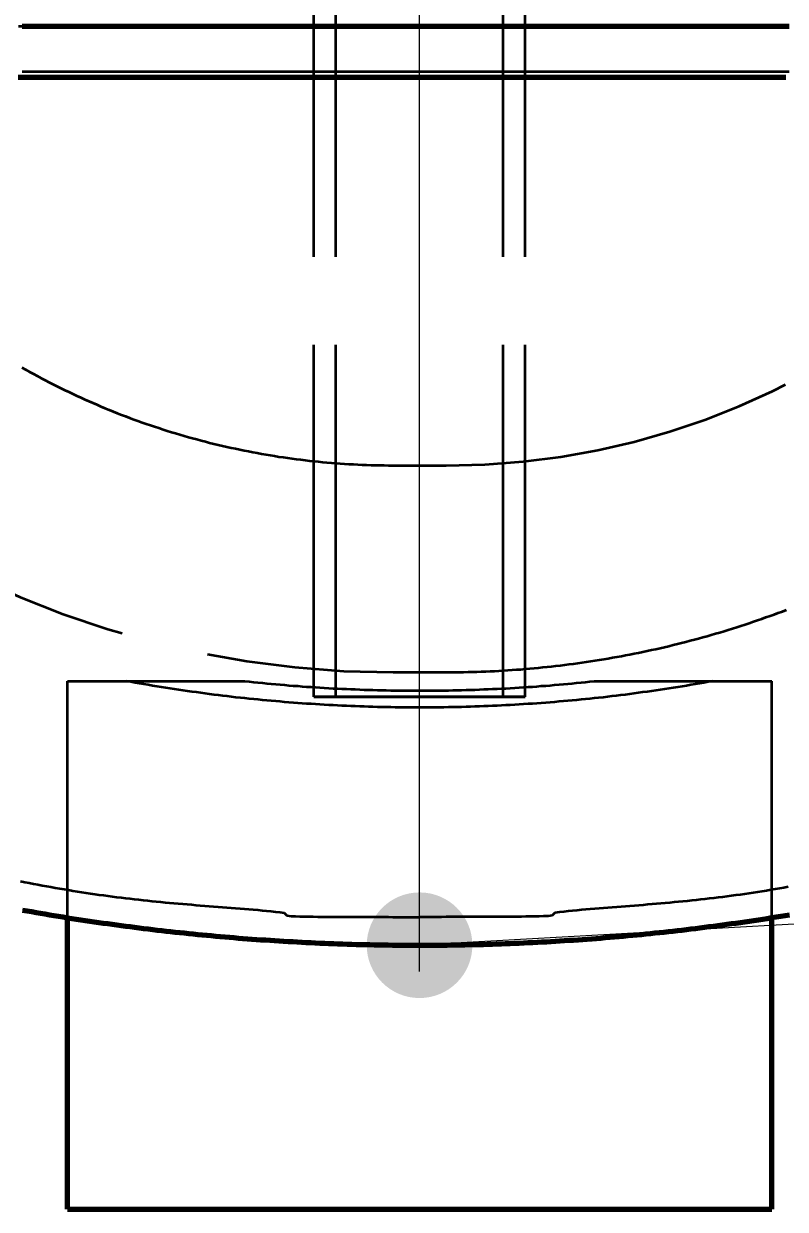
# Model space of a CAD drawing. Header units: millimetres. Extents: x 0 to 2382, y 0 to 420.
# Drawn here: x 157.29 to 165.95, y 212.21 to 225.68 of the extents above; entities that cross this region are included whole.
import ezdxf

# ---------------------------------------------------------------- set-up
doc = ezdxf.new("R2010")
doc.units = ezdxf.units.MM
doc.linetypes.add('IRAM-E-TRAZOS', pattern=[5, 4, -1])
doc.linetypes.add('IRAM-F-TRAZO-PUNTO', pattern=[20, 15, -2, 1, -2])
for name, color, linetype, lineweight in [('01-VISIBLE', 7, 'CONTINUOUS', 70), ('02-OCULTA', 4, 'IRAM-E-TRAZOS', 35), ('03-EJE', 1, 'IRAM-F-TRAZO-PUNTO', 18), ('04-COTA', 3, 'CONTINUOUS', 18), ('08-FINA', 5, 'CONTINUOUS', 18)]:
    doc.layers.add(name, color=color, linetype=linetype, lineweight=lineweight)
doc.styles.add('ISO3098', font='isocpeur.ttf')
doc.dimstyles.new('FLAMA-IRAM', dxfattribs={"dimtxt": 3.5, "dimasz": 3.5, "dimexe": 2, "dimexo": 1.5, "dimgap": 1, "dimtad": 1, "dimdec": 1, "dimtxsty": 'ISO3098', "dimblk": 'IRAM_FLECHA', "dimblk1": 'IRAM_FLECHA', "dimblk2": 'IRAM_FLECHA', "dimcen": 2.5, "dimclrd": 256, "dimclre": 256, "dimclrt": 256, "dimazin": 3, "dimtfac": 1, "dimtmove": 0, "dimatfit": 3, "dimlwd": 18, "dimlwe": 18})

# ---------------------------------------------------------------- blocks, each defined once
blk = doc.blocks.new('IRAM_FLECHA')
blk.add_solid([(0, 0), (-1, 0.125), (-1, -0.125)])

msp = doc.modelspace()

# ---------------------------------------------------------------- hatches: boundary and pattern name
at = {"layer": '08-FINA'}
h = msp.add_hatch(color=7, dxfattribs=at)
h.dxf.hatch_style = 1
edge = h.paths.add_edge_path()
edge.add_arc((161.791, 215.209), 0.6, 0, 360)

# ---------------------------------------------------------------- linework, layer by layer
at = {"layer": '01-VISIBLE'}
for p, q in [((157.791, 212.209), (157.791, 215.522)), ((165.791, 212.209), (165.791, 215.522)), ((157.791, 212.209), (165.791, 212.209))]:
    msp.add_line(p, q, dxfattribs=at)
for points in [[(165.988, 225.645), (165.909, 225.645), (165.83, 225.645), (165.751, 225.645), (165.672, 225.645), (165.592, 225.645), (165.513, 225.645), (165.434, 225.645), (165.355, 225.645), (165.276, 225.645), (165.196, 225.645), (165.117, 225.645), (165.038, 225.645), (164.959, 225.645), (164.88, 225.645), (164.8, 225.645), (164.721, 225.645), (164.642, 225.645), (164.563, 225.645), (164.484, 225.645), (164.404, 225.645), (164.325, 225.645), (164.246, 225.645), (164.167, 225.645), (164.088, 225.645), (164.008, 225.645), (163.929, 225.645), (163.85, 225.645), (163.771, 225.645), (163.692, 225.645), (163.612, 225.645), (163.533, 225.645), (163.454, 225.645), (163.375, 225.645), (163.296, 225.645), (163.216, 225.645), (163.137, 225.645), (163.058, 225.645), (162.979, 225.645), (162.9, 225.645), (162.82, 225.645), (162.741, 225.645), (162.662, 225.645), (162.583, 225.645), (162.504, 225.645), (162.424, 225.645), (162.345, 225.645), (162.266, 225.645), (162.187, 225.645), (162.108, 225.645), (162.028, 225.645), (161.949, 225.645), (161.87, 225.645), (161.791, 225.645), (161.712, 225.645), (161.632, 225.645), (161.553, 225.645), (161.474, 225.645), (161.395, 225.645), (161.316, 225.645), (161.236, 225.645), (161.157, 225.645), (161.078, 225.645), (160.999, 225.645), (160.92, 225.645), (160.84, 225.645), (160.761, 225.645), (160.682, 225.645), (160.603, 225.645), (160.524, 225.645), (160.444, 225.645), (160.365, 225.645), (160.286, 225.645), (160.207, 225.645), (160.128, 225.645), (160.048, 225.645), (159.969, 225.645), (159.89, 225.645), (159.811, 225.645), (159.732, 225.645), (159.652, 225.645), (159.573, 225.645), (159.494, 225.645), (159.415, 225.645), (159.336, 225.645), (159.256, 225.645), (159.177, 225.645), (159.098, 225.645), (159.019, 225.645), (158.94, 225.645), (158.86, 225.645), (158.781, 225.645), (158.702, 225.645), (158.623, 225.645), (158.544, 225.645), (158.464, 225.645), (158.385, 225.645), (158.306, 225.645), (158.227, 225.645), (158.148, 225.645), (158.068, 225.645), (157.989, 225.645), (157.91, 225.645), (157.831, 225.645), (157.752, 225.645), (157.672, 225.645), (157.593, 225.645), (157.514, 225.645), (157.435, 225.645), (157.356, 225.645), (157.276, 225.645)], [(157.231, 225.069), (157.311, 225.069), (157.391, 225.069), (157.471, 225.069), (157.551, 225.069), (157.631, 225.069), (157.711, 225.069), (157.791, 225.069), (157.871, 225.069), (157.951, 225.069), (158.031, 225.069), (158.111, 225.069), (158.191, 225.069), (158.271, 225.069), (158.351, 225.069), (158.431, 225.069), (158.511, 225.069), (158.591, 225.069), (158.671, 225.069), (158.751, 225.069), (158.831, 225.069), (158.911, 225.069), (158.991, 225.069), (159.071, 225.069), (159.151, 225.069), (159.231, 225.069), (159.311, 225.069), (159.391, 225.069), (159.471, 225.069), (159.551, 225.069), (159.631, 225.069), (159.711, 225.069), (159.791, 225.069), (159.871, 225.069), (159.951, 225.069), (160.031, 225.069), (160.111, 225.069), (160.191, 225.069), (160.271, 225.069), (160.351, 225.069), (160.431, 225.069), (160.511, 225.069), (160.591, 225.069), (160.671, 225.069), (160.751, 225.069), (160.831, 225.069), (160.911, 225.069), (160.991, 225.069), (161.071, 225.069), (161.151, 225.069), (161.231, 225.069), (161.311, 225.069), (161.391, 225.069), (161.471, 225.069), (161.551, 225.069), (161.631, 225.069), (161.711, 225.069), (161.791, 225.069), (161.871, 225.069), (161.951, 225.069), (162.031, 225.069), (162.111, 225.069), (162.191, 225.069), (162.271, 225.069), (162.351, 225.069), (162.431, 225.069), (162.511, 225.069), (162.591, 225.069), (162.671, 225.069), (162.751, 225.069), (162.831, 225.069), (162.911, 225.069), (162.991, 225.069), (163.071, 225.069), (163.151, 225.069), (163.231, 225.069), (163.311, 225.069), (163.391, 225.069), (163.471, 225.069), (163.551, 225.069), (163.631, 225.069), (163.711, 225.069), (163.791, 225.069), (163.871, 225.069), (163.951, 225.069), (164.031, 225.069), (164.111, 225.069), (164.191, 225.069), (164.271, 225.069), (164.351, 225.069), (164.431, 225.069), (164.511, 225.069), (164.591, 225.069), (164.671, 225.069), (164.751, 225.069), (164.831, 225.069), (164.911, 225.069), (164.991, 225.069), (165.071, 225.069), (165.151, 225.069), (165.231, 225.069), (165.311, 225.069), (165.391, 225.069), (165.471, 225.069), (165.551, 225.069), (165.631, 225.069), (165.711, 225.069), (165.791, 225.069), (165.871, 225.069), (165.951, 225.069)], [(157.283, 215.609), (157.334, 215.6), (157.384, 215.591), (157.435, 215.582), (157.486, 215.573), (157.536, 215.564), (157.587, 215.556), (157.638, 215.547), (157.689, 215.539), (157.74, 215.531), (157.791, 215.522), (157.841, 215.514), (157.892, 215.506), (157.943, 215.499), (157.994, 215.491), (158.045, 215.483), (158.096, 215.476), (158.147, 215.468), (158.198, 215.461), (158.249, 215.454), (158.3, 215.447), (158.351, 215.44), (158.402, 215.433), (158.453, 215.426), (158.504, 215.42), (158.555, 215.413), (158.606, 215.407), (158.657, 215.4), (158.708, 215.394), (158.76, 215.388), (158.811, 215.382), (158.862, 215.376), (158.913, 215.37), (158.964, 215.364), (159.015, 215.359), (159.067, 215.353), (159.118, 215.348), (159.169, 215.343), (159.22, 215.337), (159.272, 215.332), (159.323, 215.327), (159.374, 215.322), (159.425, 215.318), (159.477, 215.313), (159.528, 215.308), (159.579, 215.304), (159.631, 215.3), (159.682, 215.295), (159.733, 215.291), (159.785, 215.287), (159.836, 215.283), (159.887, 215.279), (159.939, 215.276), (159.99, 215.272), (160.041, 215.269), (160.093, 215.265), (160.144, 215.262), (160.195, 215.259), (160.247, 215.255), (160.298, 215.252), (160.35, 215.25), (160.401, 215.247), (160.453, 215.244), (160.504, 215.241), (160.555, 215.239), (160.607, 215.236), (160.658, 215.234), (160.71, 215.232), (160.761, 215.23), (160.813, 215.228), (160.864, 215.226), (160.916, 215.224), (160.967, 215.223), (161.019, 215.221), (161.07, 215.219), (161.121, 215.218), (161.173, 215.217), (161.224, 215.216), (161.276, 215.215), (161.327, 215.214), (161.379, 215.213), (161.43, 215.212), (161.482, 215.211), (161.533, 215.211), (161.585, 215.21), (161.636, 215.21), (161.688, 215.21), (161.739, 215.209), (161.791, 215.209)], [(161.791, 215.209), (161.842, 215.209), (161.894, 215.21), (161.945, 215.21), (161.997, 215.21), (162.048, 215.211), (162.1, 215.211), (162.151, 215.212), (162.203, 215.213), (162.254, 215.213), (162.306, 215.214), (162.357, 215.216), (162.409, 215.217), (162.46, 215.218), (162.512, 215.219), (162.563, 215.221), (162.615, 215.222), (162.666, 215.224), (162.718, 215.226), (162.769, 215.228), (162.821, 215.23), (162.872, 215.232), (162.923, 215.234), (162.975, 215.236), (163.026, 215.239), (163.078, 215.241), (163.129, 215.244), (163.181, 215.247), (163.232, 215.249), (163.283, 215.252), (163.335, 215.255), (163.386, 215.259), (163.438, 215.262), (163.489, 215.265), (163.54, 215.268), (163.592, 215.272), (163.643, 215.276), (163.694, 215.279), (163.746, 215.283), (163.797, 215.287), (163.849, 215.291), (163.9, 215.295), (163.951, 215.3), (164.002, 215.304), (164.054, 215.308), (164.105, 215.313), (164.156, 215.318), (164.208, 215.323), (164.259, 215.327), (164.31, 215.332), (164.361, 215.337), (164.413, 215.343), (164.464, 215.348), (164.515, 215.353), (164.566, 215.359), (164.617, 215.364), (164.669, 215.37), (164.72, 215.376), (164.771, 215.382), (164.822, 215.388), (164.873, 215.394), (164.924, 215.4), (164.975, 215.407), (165.027, 215.413), (165.078, 215.42), (165.129, 215.426), (165.18, 215.433), (165.231, 215.44), (165.282, 215.447), (165.333, 215.454), (165.384, 215.461), (165.435, 215.468), (165.486, 215.476), (165.537, 215.483), (165.588, 215.491), (165.639, 215.499), (165.689, 215.507), (165.74, 215.514), (165.791, 215.523), (165.842, 215.531), (165.893, 215.539), (165.944, 215.547), (165.994, 215.556)]]:
    msp.add_lwpolyline(points, dxfattribs=at)
at = {"layer": '02-OCULTA'}
for p, q in [((160.591, 218.029), (160.591, 301.976)), ((160.841, 218.029), (160.841, 301.976)), ((162.741, 218.029), (162.741, 301.976)), ((162.991, 218.029), (162.991, 301.976)), ((161.49, 220.66), (162.092, 220.66)), ((161.49, 220.66), (162.092, 220.66)), ((161.49, 220.66), (162.092, 220.66)), ((157.791, 215.522), (157.791, 218.209)), ((157.791, 212.209), (157.791, 218.209)), ((157.791, 218.209), (159.806, 218.209)), ((157.791, 218.209), (158.462, 218.209)), ((161.49, 218.31), (162.092, 218.31)), ((161.49, 218.31), (162.092, 218.31)), ((161.49, 218.31), (162.092, 218.31)), ((163.776, 218.209), (165.791, 218.209)), ((165.12, 218.209), (165.791, 218.209)), ((165.791, 215.522), (165.791, 218.209)), ((165.791, 212.209), (165.791, 218.209)), ((157.791, 212.209), (165.791, 212.209))]:
    msp.add_line(p, q, dxfattribs=at)
for points in [[(165.955, 225.645), (165.876, 225.645), (165.797, 225.645), (165.719, 225.645), (165.64, 225.645), (165.562, 225.645), (165.483, 225.645), (165.405, 225.645), (165.326, 225.645), (165.247, 225.645), (165.169, 225.645), (165.09, 225.645), (165.012, 225.645), (164.933, 225.645), (164.855, 225.645), (164.776, 225.645), (164.698, 225.645), (164.619, 225.645), (164.54, 225.645), (164.462, 225.645), (164.383, 225.645), (164.305, 225.645), (164.226, 225.645), (164.148, 225.645), (164.069, 225.645), (163.991, 225.645), (163.912, 225.645), (163.833, 225.645), (163.755, 225.645), (163.676, 225.645), (163.598, 225.645), (163.519, 225.645), (163.441, 225.645), (163.362, 225.645), (163.283, 225.645), (163.205, 225.645), (163.126, 225.645), (163.048, 225.645), (162.969, 225.645), (162.891, 225.645), (162.812, 225.645), (162.734, 225.645), (162.655, 225.645), (162.576, 225.645), (162.498, 225.645), (162.419, 225.645), (162.341, 225.645), (162.262, 225.645), (162.184, 225.645), (162.105, 225.645), (162.027, 225.645), (161.948, 225.645), (161.869, 225.645), (161.791, 225.645), (161.712, 225.645), (161.634, 225.645), (161.555, 225.645), (161.477, 225.645), (161.398, 225.645), (161.319, 225.645), (161.241, 225.645), (161.162, 225.645), (161.084, 225.645), (161.005, 225.645), (160.927, 225.645), (160.848, 225.645), (160.77, 225.645), (160.691, 225.645), (160.612, 225.645), (160.534, 225.645), (160.455, 225.645), (160.377, 225.645), (160.298, 225.645), (160.22, 225.645), (160.141, 225.645), (160.063, 225.645), (159.984, 225.645), (159.905, 225.645), (159.827, 225.645), (159.748, 225.645), (159.67, 225.645), (159.591, 225.645), (159.513, 225.645), (159.434, 225.645), (159.355, 225.645), (159.277, 225.645), (159.198, 225.645), (159.12, 225.645), (159.041, 225.645), (158.963, 225.645), (158.884, 225.645), (158.806, 225.645), (158.727, 225.645), (158.648, 225.645), (158.57, 225.645), (158.491, 225.645), (158.413, 225.645), (158.334, 225.645), (158.256, 225.645), (158.177, 225.645), (158.099, 225.645), (158.02, 225.645), (157.941, 225.645), (157.863, 225.645), (157.784, 225.645), (157.706, 225.645), (157.627, 225.645), (157.549, 225.645), (157.47, 225.645), (157.391, 225.645), (157.313, 225.645), (157.234, 225.645)], [(165.951, 225.069), (165.871, 225.069), (165.791, 225.069), (165.711, 225.069), (165.631, 225.069), (165.551, 225.069), (165.471, 225.069), (165.391, 225.069), (165.311, 225.069), (165.231, 225.069), (165.151, 225.069), (165.071, 225.069), (164.991, 225.069), (164.911, 225.069), (164.831, 225.069), (164.751, 225.069), (164.671, 225.069), (164.591, 225.069), (164.511, 225.069), (164.431, 225.069), (164.351, 225.069), (164.271, 225.069), (164.191, 225.069), (164.111, 225.069), (164.031, 225.069), (163.951, 225.069), (163.871, 225.069), (163.791, 225.069), (163.711, 225.069), (163.631, 225.069), (163.551, 225.069), (163.471, 225.069), (163.391, 225.069), (163.311, 225.069), (163.231, 225.069), (163.151, 225.069), (163.071, 225.069), (162.991, 225.069), (162.911, 225.069), (162.831, 225.069), (162.751, 225.069), (162.671, 225.069), (162.591, 225.069), (162.511, 225.069), (162.431, 225.069), (162.351, 225.069), (162.271, 225.069), (162.191, 225.069), (162.111, 225.069), (162.031, 225.069), (161.951, 225.069), (161.871, 225.069), (161.791, 225.069), (161.711, 225.069), (161.631, 225.069), (161.551, 225.069), (161.471, 225.069), (161.391, 225.069), (161.311, 225.069), (161.231, 225.069), (161.151, 225.069), (161.071, 225.069), (160.991, 225.069), (160.911, 225.069), (160.831, 225.069), (160.751, 225.069), (160.671, 225.069), (160.591, 225.069), (160.511, 225.069), (160.431, 225.069), (160.351, 225.069), (160.271, 225.069), (160.191, 225.069), (160.111, 225.069), (160.031, 225.069), (159.951, 225.069), (159.871, 225.069), (159.791, 225.069), (159.711, 225.069), (159.631, 225.069), (159.551, 225.069), (159.471, 225.069), (159.391, 225.069), (159.311, 225.069), (159.231, 225.069), (159.151, 225.069), (159.071, 225.069), (158.991, 225.069), (158.911, 225.069), (158.831, 225.069), (158.751, 225.069), (158.671, 225.069), (158.591, 225.069), (158.511, 225.069), (158.431, 225.069), (158.351, 225.069), (158.271, 225.069), (158.191, 225.069), (158.111, 225.069), (158.031, 225.069), (157.951, 225.069), (157.871, 225.069), (157.791, 225.069), (157.711, 225.069), (157.631, 225.069), (157.551, 225.069), (157.471, 225.069), (157.391, 225.069), (157.311, 225.069), (157.231, 225.069)], [(165.946, 225.069), (165.868, 225.069), (165.789, 225.069), (165.711, 225.069), (165.632, 225.069), (165.554, 225.069), (165.476, 225.069), (165.397, 225.069), (165.319, 225.069), (165.24, 225.069), (165.162, 225.069), (165.084, 225.069), (165.005, 225.069), (164.927, 225.069), (164.848, 225.069), (164.77, 225.069), (164.692, 225.069), (164.613, 225.069), (164.535, 225.069), (164.456, 225.069), (164.378, 225.069), (164.3, 225.069), (164.221, 225.069), (164.143, 225.069), (164.064, 225.069), (163.986, 225.069), (163.908, 225.069), (163.829, 225.069), (163.751, 225.069), (163.672, 225.069), (163.594, 225.069), (163.516, 225.069), (163.437, 225.069), (163.359, 225.069), (163.28, 225.069), (163.202, 225.069), (163.124, 225.069), (163.045, 225.069), (162.967, 225.069), (162.888, 225.069), (162.81, 225.069), (162.732, 225.069), (162.653, 225.069), (162.575, 225.069), (162.496, 225.069), (162.418, 225.069), (162.34, 225.069), (162.261, 225.069), (162.183, 225.069), (162.104, 225.069), (162.026, 225.069), (161.948, 225.069), (161.869, 225.069), (161.791, 225.069), (161.712, 225.069), (161.634, 225.069), (161.556, 225.069), (161.477, 225.069), (161.399, 225.069), (161.32, 225.069), (161.242, 225.069), (161.164, 225.069), (161.085, 225.069), (161.007, 225.069), (160.928, 225.069), (160.85, 225.069), (160.772, 225.069), (160.693, 225.069), (160.615, 225.069), (160.536, 225.069), (160.458, 225.069), (160.38, 225.069), (160.301, 225.069), (160.223, 225.069), (160.144, 225.069), (160.066, 225.069), (159.988, 225.069), (159.909, 225.069), (159.831, 225.069), (159.752, 225.069), (159.674, 225.069), (159.596, 225.069), (159.517, 225.069), (159.439, 225.069), (159.36, 225.069), (159.282, 225.069), (159.204, 225.069), (159.125, 225.069), (159.047, 225.069), (158.968, 225.069), (158.89, 225.069), (158.812, 225.069), (158.733, 225.069), (158.655, 225.069), (158.576, 225.069), (158.498, 225.069), (158.42, 225.069), (158.341, 225.069), (158.263, 225.069), (158.184, 225.069), (158.106, 225.069), (158.028, 225.069), (157.949, 225.069), (157.871, 225.069), (157.792, 225.069), (157.714, 225.069), (157.636, 225.069), (157.557, 225.069), (157.479, 225.069), (157.4, 225.069), (157.322, 225.069), (157.244, 225.069)], [(157.244, 225.069), (157.322, 225.069), (157.4, 225.069), (157.479, 225.069), (157.557, 225.069), (157.636, 225.069), (157.714, 225.069), (157.792, 225.069), (157.871, 225.069), (157.949, 225.069), (158.028, 225.069), (158.106, 225.069), (158.184, 225.069), (158.263, 225.069), (158.341, 225.069), (158.42, 225.069), (158.498, 225.069), (158.576, 225.069), (158.655, 225.069), (158.733, 225.069), (158.812, 225.069), (158.89, 225.069), (158.968, 225.069), (159.047, 225.069), (159.125, 225.069), (159.204, 225.069), (159.282, 225.069), (159.36, 225.069), (159.439, 225.069), (159.517, 225.069), (159.596, 225.069), (159.674, 225.069), (159.752, 225.069), (159.831, 225.069), (159.909, 225.069), (159.988, 225.069), (160.066, 225.069), (160.144, 225.069), (160.223, 225.069), (160.301, 225.069), (160.38, 225.069), (160.458, 225.069), (160.536, 225.069), (160.615, 225.069), (160.693, 225.069), (160.772, 225.069), (160.85, 225.069), (160.928, 225.069), (161.007, 225.069), (161.085, 225.069), (161.164, 225.069), (161.242, 225.069), (161.32, 225.069), (161.399, 225.069), (161.477, 225.069), (161.556, 225.069), (161.634, 225.069), (161.712, 225.069), (161.791, 225.069), (161.869, 225.069), (161.948, 225.069), (162.026, 225.069), (162.104, 225.069), (162.183, 225.069), (162.261, 225.069), (162.34, 225.069), (162.418, 225.069), (162.496, 225.069), (162.575, 225.069), (162.653, 225.069), (162.732, 225.069), (162.81, 225.069), (162.888, 225.069), (162.967, 225.069), (163.045, 225.069), (163.124, 225.069), (163.202, 225.069), (163.28, 225.069), (163.359, 225.069), (163.437, 225.069), (163.516, 225.069), (163.594, 225.069), (163.672, 225.069), (163.751, 225.069), (163.829, 225.069), (163.908, 225.069), (163.986, 225.069), (164.064, 225.069), (164.143, 225.069), (164.221, 225.069), (164.3, 225.069), (164.378, 225.069), (164.456, 225.069), (164.535, 225.069), (164.613, 225.069), (164.692, 225.069), (164.77, 225.069), (164.848, 225.069), (164.927, 225.069), (165.005, 225.069), (165.084, 225.069), (165.162, 225.069), (165.24, 225.069), (165.319, 225.069), (165.397, 225.069), (165.476, 225.069), (165.554, 225.069), (165.632, 225.069), (165.711, 225.069), (165.789, 225.069), (165.868, 225.069), (165.946, 225.069)], [(157.276, 225.133), (157.356, 225.133), (157.435, 225.133), (157.514, 225.133), (157.593, 225.133), (157.672, 225.133), (157.752, 225.133), (157.831, 225.133), (157.91, 225.133), (157.989, 225.133), (158.068, 225.133), (158.148, 225.133), (158.227, 225.133), (158.306, 225.133), (158.385, 225.133), (158.464, 225.133), (158.544, 225.133), (158.623, 225.133), (158.702, 225.133), (158.781, 225.133), (158.86, 225.133), (158.94, 225.133), (159.019, 225.133), (159.098, 225.133), (159.177, 225.133), (159.256, 225.133), (159.336, 225.133), (159.415, 225.133), (159.494, 225.133), (159.573, 225.133), (159.652, 225.133), (159.732, 225.133), (159.811, 225.133), (159.89, 225.133), (159.969, 225.133), (160.048, 225.133), (160.128, 225.133), (160.207, 225.133), (160.286, 225.133), (160.365, 225.133), (160.444, 225.133), (160.524, 225.133), (160.603, 225.133), (160.682, 225.133), (160.761, 225.133), (160.84, 225.133), (160.92, 225.133), (160.999, 225.133), (161.078, 225.133), (161.157, 225.133), (161.236, 225.133), (161.316, 225.133), (161.395, 225.133), (161.474, 225.133), (161.553, 225.133), (161.632, 225.133), (161.712, 225.133), (161.791, 225.133), (161.87, 225.133), (161.949, 225.133), (162.028, 225.133), (162.108, 225.133), (162.187, 225.133), (162.266, 225.133), (162.345, 225.133), (162.424, 225.133), (162.504, 225.133), (162.583, 225.133), (162.662, 225.133), (162.741, 225.133), (162.82, 225.133), (162.9, 225.133), (162.979, 225.133), (163.058, 225.133), (163.137, 225.133), (163.216, 225.133), (163.296, 225.133), (163.375, 225.133), (163.454, 225.133), (163.533, 225.133), (163.612, 225.133), (163.692, 225.133), (163.771, 225.133), (163.85, 225.133), (163.929, 225.133), (164.008, 225.133), (164.088, 225.133), (164.167, 225.133), (164.246, 225.133), (164.325, 225.133), (164.404, 225.133), (164.484, 225.133), (164.563, 225.133), (164.642, 225.133), (164.721, 225.133), (164.8, 225.133), (164.88, 225.133), (164.959, 225.133), (165.038, 225.133), (165.117, 225.133), (165.196, 225.133), (165.276, 225.133), (165.355, 225.133), (165.434, 225.133), (165.513, 225.133), (165.592, 225.133), (165.672, 225.133), (165.751, 225.133), (165.83, 225.133), (165.909, 225.133), (165.988, 225.133)], [(157.276, 225.133), (157.356, 225.133), (157.435, 225.133), (157.514, 225.133), (157.593, 225.133), (157.672, 225.133), (157.752, 225.133), (157.831, 225.133), (157.91, 225.133), (157.989, 225.133), (158.068, 225.133), (158.148, 225.133), (158.227, 225.133), (158.306, 225.133), (158.385, 225.133), (158.464, 225.133), (158.544, 225.133), (158.623, 225.133), (158.702, 225.133), (158.781, 225.133), (158.86, 225.133), (158.94, 225.133), (159.019, 225.133), (159.098, 225.133), (159.177, 225.133), (159.256, 225.133), (159.336, 225.133), (159.415, 225.133), (159.494, 225.133), (159.573, 225.133), (159.652, 225.133), (159.732, 225.133), (159.811, 225.133), (159.89, 225.133), (159.969, 225.133), (160.048, 225.133), (160.128, 225.133), (160.207, 225.133), (160.286, 225.133), (160.365, 225.133), (160.444, 225.133), (160.524, 225.133), (160.603, 225.133), (160.682, 225.133), (160.761, 225.133), (160.84, 225.133), (160.92, 225.133), (160.999, 225.133), (161.078, 225.133), (161.157, 225.133), (161.236, 225.133), (161.316, 225.133), (161.395, 225.133), (161.474, 225.133), (161.553, 225.133), (161.632, 225.133), (161.712, 225.133), (161.791, 225.133), (161.87, 225.133), (161.949, 225.133), (162.028, 225.133), (162.108, 225.133), (162.187, 225.133), (162.266, 225.133), (162.345, 225.133), (162.424, 225.133), (162.504, 225.133), (162.583, 225.133), (162.662, 225.133), (162.741, 225.133), (162.82, 225.133), (162.9, 225.133), (162.979, 225.133), (163.058, 225.133), (163.137, 225.133), (163.216, 225.133), (163.296, 225.133), (163.375, 225.133), (163.454, 225.133), (163.533, 225.133), (163.612, 225.133), (163.692, 225.133), (163.771, 225.133), (163.85, 225.133), (163.929, 225.133), (164.008, 225.133), (164.088, 225.133), (164.167, 225.133), (164.246, 225.133), (164.325, 225.133), (164.404, 225.133), (164.484, 225.133), (164.563, 225.133), (164.642, 225.133), (164.721, 225.133), (164.8, 225.133), (164.88, 225.133), (164.959, 225.133), (165.038, 225.133), (165.117, 225.133), (165.196, 225.133), (165.276, 225.133), (165.355, 225.133), (165.434, 225.133), (165.513, 225.133), (165.592, 225.133), (165.672, 225.133), (165.751, 225.133), (165.83, 225.133), (165.909, 225.133), (165.988, 225.133)], [(157.273, 221.772), (157.317, 221.748), (157.361, 221.723), (157.405, 221.699), (157.449, 221.676), (157.493, 221.652), (157.538, 221.629), (157.582, 221.606), (157.627, 221.583), (157.671, 221.56), (157.716, 221.538), (157.761, 221.516), (157.807, 221.494), (157.852, 221.473), (157.897, 221.452), (157.943, 221.431), (157.988, 221.41), (158.034, 221.39), (158.08, 221.37), (158.126, 221.35), (158.172, 221.33), (158.218, 221.311), (158.265, 221.292), (158.311, 221.273), (158.358, 221.255), (158.405, 221.236), (158.451, 221.218), (158.498, 221.201), (158.545, 221.183), (158.592, 221.166), (158.639, 221.149), (158.687, 221.133), (158.734, 221.117), (158.782, 221.1), (158.829, 221.085), (158.877, 221.069), (158.925, 221.054), (158.972, 221.039), (159.02, 221.025), (159.068, 221.01), (159.116, 220.996), (159.165, 220.982), (159.213, 220.969), (159.261, 220.956), (159.31, 220.943), (159.358, 220.93), (159.407, 220.918), (159.455, 220.906), (159.504, 220.894), (159.553, 220.883), (159.602, 220.871), (159.651, 220.86), (159.7, 220.85), (159.749, 220.839), (159.798, 220.829), (159.847, 220.82), (159.896, 220.81), (159.945, 220.801), (159.995, 220.792), (160.044, 220.783), (160.093, 220.775), (160.143, 220.767), (160.192, 220.759), (160.242, 220.752), (160.291, 220.745), (160.341, 220.738), (160.391, 220.731), (160.44, 220.725), (160.49, 220.719), (160.54, 220.713), (160.59, 220.708), (160.64, 220.703), (160.69, 220.698), (160.739, 220.693), (160.789, 220.689), (160.839, 220.685), (160.889, 220.681), (160.939, 220.678), (160.989, 220.675), (161.039, 220.672), (161.089, 220.67), (161.139, 220.667), (161.19, 220.665), (161.24, 220.664), (161.29, 220.662), (161.34, 220.661), (161.39, 220.661), (161.44, 220.66), (161.49, 220.66)], [(157.273, 221.772), (157.317, 221.748), (157.361, 221.723), (157.405, 221.699), (157.449, 221.676), (157.493, 221.652), (157.538, 221.629), (157.582, 221.606), (157.627, 221.583), (157.671, 221.56), (157.716, 221.538), (157.761, 221.516), (157.807, 221.494), (157.852, 221.473), (157.897, 221.452), (157.943, 221.431), (157.988, 221.41), (158.034, 221.39), (158.08, 221.37), (158.126, 221.35), (158.172, 221.33), (158.218, 221.311), (158.265, 221.292), (158.311, 221.273), (158.358, 221.255), (158.405, 221.236), (158.451, 221.218), (158.498, 221.201), (158.545, 221.183), (158.592, 221.166), (158.639, 221.149), (158.687, 221.133), (158.734, 221.117), (158.782, 221.1), (158.829, 221.085), (158.877, 221.069), (158.925, 221.054), (158.972, 221.039), (159.02, 221.025), (159.068, 221.01), (159.116, 220.996), (159.165, 220.982), (159.213, 220.969), (159.261, 220.956), (159.31, 220.943), (159.358, 220.93), (159.407, 220.918), (159.455, 220.906), (159.504, 220.894), (159.553, 220.883), (159.602, 220.871), (159.651, 220.86), (159.7, 220.85), (159.749, 220.839), (159.798, 220.829), (159.847, 220.82), (159.896, 220.81), (159.945, 220.801), (159.995, 220.792), (160.044, 220.783), (160.093, 220.775), (160.143, 220.767), (160.192, 220.759), (160.242, 220.752), (160.291, 220.745), (160.341, 220.738), (160.391, 220.731), (160.44, 220.725), (160.49, 220.719), (160.54, 220.713), (160.59, 220.708), (160.64, 220.703), (160.69, 220.698), (160.739, 220.693), (160.789, 220.689), (160.839, 220.685), (160.889, 220.681), (160.939, 220.678), (160.989, 220.675), (161.039, 220.672), (161.089, 220.67), (161.139, 220.667), (161.19, 220.665), (161.24, 220.664), (161.29, 220.662), (161.34, 220.661), (161.39, 220.661), (161.44, 220.66), (161.49, 220.66)], [(157.273, 221.772), (157.317, 221.748), (157.361, 221.723), (157.405, 221.699), (157.449, 221.676), (157.493, 221.652), (157.538, 221.629), (157.582, 221.606), (157.627, 221.583), (157.671, 221.56), (157.716, 221.538), (157.761, 221.516), (157.807, 221.494), (157.852, 221.473), (157.897, 221.452), (157.943, 221.431), (157.988, 221.41), (158.034, 221.39), (158.08, 221.37), (158.126, 221.35), (158.172, 221.33), (158.218, 221.311), (158.265, 221.292), (158.311, 221.273), (158.358, 221.255), (158.405, 221.236), (158.451, 221.218), (158.498, 221.201), (158.545, 221.183), (158.592, 221.166), (158.639, 221.149), (158.687, 221.133), (158.734, 221.117), (158.782, 221.1), (158.829, 221.085), (158.877, 221.069), (158.925, 221.054), (158.972, 221.039), (159.02, 221.025), (159.068, 221.01), (159.116, 220.996), (159.165, 220.982), (159.213, 220.969), (159.261, 220.956), (159.31, 220.943), (159.358, 220.93), (159.407, 220.918), (159.455, 220.906), (159.504, 220.894), (159.553, 220.883), (159.602, 220.871), (159.651, 220.86), (159.7, 220.85), (159.749, 220.839), (159.798, 220.829), (159.847, 220.82), (159.896, 220.81), (159.945, 220.801), (159.995, 220.792), (160.044, 220.783), (160.093, 220.775), (160.143, 220.767), (160.192, 220.759), (160.242, 220.752), (160.291, 220.745), (160.341, 220.738), (160.391, 220.731), (160.44, 220.725), (160.49, 220.719), (160.54, 220.713), (160.59, 220.708), (160.64, 220.703), (160.69, 220.698), (160.739, 220.693), (160.789, 220.689), (160.839, 220.685), (160.889, 220.681), (160.939, 220.678), (160.989, 220.675), (161.039, 220.672), (161.089, 220.67), (161.139, 220.667), (161.19, 220.665), (161.24, 220.664), (161.29, 220.662), (161.34, 220.661), (161.39, 220.661), (161.44, 220.66), (161.49, 220.66)], [(162.092, 218.31), (162.142, 218.31), (162.192, 218.311), (162.242, 218.311), (162.292, 218.312), (162.342, 218.313), (162.392, 218.314), (162.442, 218.316), (162.492, 218.317), (162.542, 218.319), (162.592, 218.322), (162.642, 218.324), (162.692, 218.327), (162.742, 218.33), (162.792, 218.333), (162.842, 218.336), (162.892, 218.34), (162.942, 218.343), (162.992, 218.347), (163.042, 218.352), (163.091, 218.356), (163.141, 218.361), (163.191, 218.366), (163.241, 218.371), (163.291, 218.376), (163.34, 218.382), (163.39, 218.388), (163.44, 218.394), (163.489, 218.4), (163.539, 218.407), (163.589, 218.413), (163.638, 218.42), (163.688, 218.428), (163.737, 218.435), (163.787, 218.443), (163.836, 218.451), (163.886, 218.459), (163.935, 218.467), (163.984, 218.476), (164.034, 218.485), (164.083, 218.494), (164.132, 218.503), (164.181, 218.512), (164.23, 218.522), (164.279, 218.532), (164.328, 218.542), (164.377, 218.552), (164.426, 218.563), (164.475, 218.574), (164.524, 218.585), (164.573, 218.596), (164.621, 218.608), (164.67, 218.62), (164.719, 218.631), (164.767, 218.644), (164.816, 218.656), (164.864, 218.669), (164.913, 218.682), (164.961, 218.695), (165.009, 218.708), (165.057, 218.721), (165.105, 218.735), (165.154, 218.749), (165.202, 218.763), (165.249, 218.778), (165.297, 218.792), (165.345, 218.807), (165.393, 218.822), (165.441, 218.837), (165.488, 218.853), (165.536, 218.869), (165.583, 218.885), (165.631, 218.901), (165.678, 218.917), (165.725, 218.934), (165.772, 218.95), (165.819, 218.967), (165.866, 218.985), (165.913, 219.002), (165.96, 219.02)], [(162.092, 218.31), (162.142, 218.31), (162.192, 218.311), (162.242, 218.311), (162.292, 218.312), (162.342, 218.313), (162.392, 218.314), (162.442, 218.316), (162.492, 218.317), (162.542, 218.319), (162.592, 218.322), (162.642, 218.324), (162.692, 218.327), (162.742, 218.33), (162.792, 218.333), (162.842, 218.336), (162.892, 218.34), (162.942, 218.343), (162.992, 218.347), (163.042, 218.352), (163.091, 218.356), (163.141, 218.361), (163.191, 218.366), (163.241, 218.371), (163.291, 218.376), (163.34, 218.382), (163.39, 218.388), (163.44, 218.394), (163.489, 218.4), (163.539, 218.407), (163.589, 218.413), (163.638, 218.42), (163.688, 218.428), (163.737, 218.435), (163.787, 218.443), (163.836, 218.451), (163.886, 218.459), (163.935, 218.467), (163.984, 218.476), (164.034, 218.485), (164.083, 218.494), (164.132, 218.503), (164.181, 218.512), (164.23, 218.522), (164.279, 218.532), (164.328, 218.542), (164.377, 218.552), (164.426, 218.563), (164.475, 218.574), (164.524, 218.585), (164.573, 218.596), (164.621, 218.608), (164.67, 218.62), (164.719, 218.631), (164.767, 218.644), (164.816, 218.656), (164.864, 218.669), (164.913, 218.682), (164.961, 218.695), (165.009, 218.708), (165.057, 218.721), (165.105, 218.735), (165.154, 218.749), (165.202, 218.763), (165.249, 218.778), (165.297, 218.792), (165.345, 218.807), (165.393, 218.822), (165.441, 218.837), (165.488, 218.853), (165.536, 218.869), (165.583, 218.885), (165.631, 218.901), (165.678, 218.917), (165.725, 218.934), (165.772, 218.95), (165.819, 218.967), (165.866, 218.985), (165.913, 219.002), (165.96, 219.02)], [(162.092, 218.31), (162.142, 218.31), (162.192, 218.311), (162.242, 218.311), (162.292, 218.312), (162.342, 218.313), (162.392, 218.314), (162.442, 218.316), (162.492, 218.317), (162.542, 218.319), (162.592, 218.322), (162.642, 218.324), (162.692, 218.327), (162.742, 218.33), (162.792, 218.333), (162.842, 218.336), (162.892, 218.34), (162.942, 218.343), (162.992, 218.347), (163.042, 218.352), (163.091, 218.356), (163.141, 218.361), (163.191, 218.366), (163.241, 218.371), (163.291, 218.376), (163.34, 218.382), (163.39, 218.388), (163.44, 218.394), (163.489, 218.4), (163.539, 218.407), (163.589, 218.413), (163.638, 218.42), (163.688, 218.428), (163.737, 218.435), (163.787, 218.443), (163.836, 218.451), (163.886, 218.459), (163.935, 218.467), (163.984, 218.476), (164.034, 218.485), (164.083, 218.494), (164.132, 218.503), (164.181, 218.512), (164.23, 218.522), (164.279, 218.532), (164.328, 218.542), (164.377, 218.552), (164.426, 218.563), (164.475, 218.574), (164.524, 218.585), (164.573, 218.596), (164.621, 218.608), (164.67, 218.62), (164.719, 218.631), (164.767, 218.644), (164.816, 218.656), (164.864, 218.669), (164.913, 218.682), (164.961, 218.695), (165.009, 218.708), (165.057, 218.721), (165.105, 218.735), (165.154, 218.749), (165.202, 218.763), (165.249, 218.778), (165.297, 218.792), (165.345, 218.807), (165.393, 218.822), (165.441, 218.837), (165.488, 218.853), (165.536, 218.869), (165.583, 218.885), (165.631, 218.901), (165.678, 218.917), (165.725, 218.934), (165.772, 218.95), (165.819, 218.967), (165.866, 218.985), (165.913, 219.002), (165.96, 219.02)], [(165.12, 218.209), (165.07, 218.2), (165.021, 218.191), (164.971, 218.183), (164.922, 218.174), (164.872, 218.166), (164.822, 218.157), (164.773, 218.149), (164.723, 218.141), (164.673, 218.133), (164.624, 218.125), (164.574, 218.118), (164.524, 218.11), (164.474, 218.103), (164.424, 218.096), (164.375, 218.088), (164.325, 218.082), (164.275, 218.075), (164.225, 218.068), (164.175, 218.062), (164.125, 218.055), (164.075, 218.049), (164.025, 218.043), (163.975, 218.037), (163.925, 218.031), (163.875, 218.025), (163.825, 218.02), (163.775, 218.014), (163.725, 218.009), (163.675, 218.004), (163.625, 217.999), (163.575, 217.994), (163.525, 217.989), (163.475, 217.985), (163.425, 217.98), (163.374, 217.976), (163.324, 217.972), (163.274, 217.968), (163.224, 217.964), (163.174, 217.96), (163.124, 217.956), (163.073, 217.953), (163.023, 217.95), (162.973, 217.946), (162.923, 217.943), (162.872, 217.94), (162.822, 217.937), (162.772, 217.935), (162.722, 217.932), (162.671, 217.93), (162.621, 217.927), (162.571, 217.925), (162.52, 217.923), (162.47, 217.921), (162.42, 217.92), (162.37, 217.918), (162.319, 217.917), (162.269, 217.915), (162.219, 217.914), (162.168, 217.913), (162.118, 217.912), (162.068, 217.911), (162.017, 217.911), (161.967, 217.91), (161.917, 217.91), (161.866, 217.909), (161.816, 217.909), (161.766, 217.909), (161.715, 217.909), (161.665, 217.91), (161.615, 217.91), (161.564, 217.911), (161.514, 217.911), (161.464, 217.912), (161.413, 217.913), (161.363, 217.914), (161.313, 217.915), (161.262, 217.917), (161.212, 217.918), (161.162, 217.92), (161.112, 217.921), (161.061, 217.923), (161.011, 217.925), (160.961, 217.927), (160.91, 217.93), (160.86, 217.932), (160.81, 217.935), (160.76, 217.937), (160.709, 217.94), (160.659, 217.943), (160.609, 217.946), (160.559, 217.95), (160.508, 217.953), (160.458, 217.956), (160.408, 217.96), (160.358, 217.964), (160.308, 217.968), (160.257, 217.972), (160.207, 217.976), (160.157, 217.98), (160.107, 217.985), (160.057, 217.989), (160.007, 217.994), (159.957, 217.999), (159.907, 218.004), (159.857, 218.009), (159.806, 218.014), (159.756, 218.02), (159.706, 218.025), (159.656, 218.031), (159.606, 218.037), (159.556, 218.043), (159.506, 218.049), (159.457, 218.055), (159.407, 218.062), (159.357, 218.068), (159.307, 218.075), (159.257, 218.082), (159.207, 218.088), (159.157, 218.096), (159.107, 218.103), (159.058, 218.11), (159.008, 218.118), (158.958, 218.125), (158.908, 218.133), (158.859, 218.141), (158.809, 218.149), (158.759, 218.157), (158.71, 218.166), (158.66, 218.174), (158.611, 218.183), (158.561, 218.191), (158.511, 218.2), (158.462, 218.209)], [(158.462, 218.209), (158.514, 218.209), (158.565, 218.209), (158.617, 218.209), (158.669, 218.209), (158.72, 218.209), (158.772, 218.209), (158.824, 218.209), (158.875, 218.209), (158.927, 218.209), (158.979, 218.209), (159.031, 218.209), (159.082, 218.209), (159.134, 218.209), (159.186, 218.209), (159.237, 218.209), (159.289, 218.209), (159.341, 218.209), (159.392, 218.209), (159.444, 218.209), (159.496, 218.209), (159.548, 218.209), (159.599, 218.209), (159.651, 218.209), (159.703, 218.209), (159.754, 218.209), (159.806, 218.209)], [(159.806, 218.209), (159.856, 218.204), (159.906, 218.199), (159.956, 218.194), (160.006, 218.189), (160.056, 218.184), (160.107, 218.179), (160.157, 218.174), (160.207, 218.17), (160.257, 218.166), (160.307, 218.161), (160.357, 218.157), (160.408, 218.154), (160.458, 218.15), (160.508, 218.146), (160.558, 218.143), (160.608, 218.139), (160.659, 218.136), (160.709, 218.133), (160.759, 218.13), (160.81, 218.127), (160.86, 218.125), (160.91, 218.122), (160.96, 218.12), (161.011, 218.118), (161.061, 218.116), (161.111, 218.114), (161.162, 218.112), (161.212, 218.11), (161.262, 218.109), (161.313, 218.107), (161.363, 218.106), (161.413, 218.105), (161.464, 218.104), (161.514, 218.103), (161.564, 218.103), (161.615, 218.102), (161.665, 218.102), (161.715, 218.101), (161.766, 218.101), (161.816, 218.101), (161.866, 218.101), (161.917, 218.102), (161.967, 218.102), (162.017, 218.103), (162.068, 218.103), (162.118, 218.104), (162.168, 218.105), (162.219, 218.106), (162.269, 218.107), (162.319, 218.109), (162.37, 218.11), (162.42, 218.112), (162.47, 218.114), (162.521, 218.116), (162.571, 218.118), (162.621, 218.12), (162.672, 218.122), (162.722, 218.125), (162.772, 218.127), (162.822, 218.13), (162.873, 218.133), (162.923, 218.136), (162.973, 218.139), (163.023, 218.143), (163.074, 218.146), (163.124, 218.15), (163.174, 218.154), (163.224, 218.157), (163.274, 218.161), (163.325, 218.166), (163.375, 218.17), (163.425, 218.174), (163.475, 218.179), (163.525, 218.184), (163.575, 218.189), (163.625, 218.194), (163.676, 218.199), (163.726, 218.204), (163.776, 218.209)], [(163.776, 218.209), (163.827, 218.209), (163.879, 218.209), (163.931, 218.209), (163.982, 218.209), (164.034, 218.209), (164.086, 218.209), (164.138, 218.209), (164.189, 218.209), (164.241, 218.209), (164.293, 218.209), (164.344, 218.209), (164.396, 218.209), (164.448, 218.209), (164.499, 218.209), (164.551, 218.209), (164.603, 218.209), (164.655, 218.209), (164.706, 218.209), (164.758, 218.209), (164.81, 218.209), (164.861, 218.209), (164.913, 218.209), (164.965, 218.209), (165.016, 218.209), (165.068, 218.209), (165.12, 218.209)], [(162.991, 218.029), (162.941, 218.029), (162.891, 218.029), (162.841, 218.029), (162.791, 218.029), (162.741, 218.029), (162.691, 218.029), (162.641, 218.029), (162.591, 218.029), (162.541, 218.029), (162.491, 218.029), (162.441, 218.029), (162.391, 218.029), (162.341, 218.029), (162.291, 218.029), (162.241, 218.029), (162.191, 218.029), (162.141, 218.029), (162.091, 218.029), (162.041, 218.029), (161.991, 218.029), (161.941, 218.029), (161.891, 218.029), (161.841, 218.029), (161.791, 218.029), (161.741, 218.029), (161.691, 218.029), (161.641, 218.029), (161.591, 218.029), (161.541, 218.029), (161.491, 218.029), (161.441, 218.029), (161.391, 218.029), (161.341, 218.029), (161.291, 218.029), (161.241, 218.029), (161.191, 218.029), (161.141, 218.029), (161.091, 218.029), (161.041, 218.029), (160.991, 218.029), (160.941, 218.029), (160.891, 218.029), (160.841, 218.029), (160.791, 218.029), (160.741, 218.029), (160.691, 218.029), (160.641, 218.029), (160.591, 218.029)], [(160.591, 218.029), (160.641, 218.029), (160.691, 218.029), (160.741, 218.029), (160.791, 218.029), (160.841, 218.029), (160.891, 218.029), (160.941, 218.029), (160.991, 218.029), (161.041, 218.029), (161.091, 218.029), (161.141, 218.029), (161.191, 218.029), (161.241, 218.029), (161.291, 218.029), (161.341, 218.029), (161.391, 218.029), (161.441, 218.029), (161.491, 218.029), (161.541, 218.029), (161.591, 218.029), (161.641, 218.029), (161.691, 218.029), (161.741, 218.029), (161.791, 218.029), (161.841, 218.029), (161.891, 218.029), (161.941, 218.029), (161.991, 218.029), (162.041, 218.029), (162.091, 218.029), (162.141, 218.029), (162.191, 218.029), (162.241, 218.029), (162.291, 218.029), (162.341, 218.029), (162.391, 218.029), (162.441, 218.029), (162.491, 218.029), (162.541, 218.029), (162.591, 218.029), (162.641, 218.029), (162.691, 218.029), (162.741, 218.029), (162.791, 218.029), (162.841, 218.029), (162.891, 218.029), (162.941, 218.029), (162.991, 218.029)], [(162.741, 218.029), (162.691, 218.029), (162.641, 218.029), (162.591, 218.029), (162.541, 218.029), (162.491, 218.029), (162.441, 218.029), (162.391, 218.029), (162.341, 218.029), (162.291, 218.029), (162.241, 218.029), (162.191, 218.029), (162.141, 218.029), (162.091, 218.029), (162.041, 218.029), (161.991, 218.029), (161.941, 218.029), (161.891, 218.029), (161.841, 218.029), (161.791, 218.029), (161.741, 218.029), (161.691, 218.029), (161.641, 218.029), (161.591, 218.029), (161.541, 218.029), (161.491, 218.029), (161.441, 218.029), (161.391, 218.029), (161.341, 218.029), (161.291, 218.029), (161.241, 218.029), (161.191, 218.029), (161.141, 218.029), (161.091, 218.029), (161.041, 218.029), (160.991, 218.029), (160.941, 218.029), (160.891, 218.029), (160.841, 218.029)], [(160.841, 218.029), (160.891, 218.029), (160.941, 218.029), (160.991, 218.029), (161.041, 218.029), (161.091, 218.029), (161.141, 218.029), (161.191, 218.029), (161.241, 218.029), (161.291, 218.029), (161.341, 218.029), (161.391, 218.029), (161.441, 218.029), (161.491, 218.029), (161.541, 218.029), (161.591, 218.029), (161.641, 218.029), (161.691, 218.029), (161.741, 218.029), (161.791, 218.029), (161.841, 218.029), (161.891, 218.029), (161.941, 218.029), (161.991, 218.029), (162.041, 218.029), (162.091, 218.029), (162.141, 218.029), (162.191, 218.029), (162.241, 218.029), (162.291, 218.029), (162.341, 218.029), (162.391, 218.029), (162.441, 218.029), (162.491, 218.029), (162.541, 218.029), (162.591, 218.029), (162.641, 218.029), (162.691, 218.029), (162.741, 218.029)], [(157.258, 215.936), (157.308, 215.927), (157.357, 215.917), (157.406, 215.908), (157.456, 215.899), (157.505, 215.889), (157.555, 215.88), (157.604, 215.871), (157.654, 215.862), (157.703, 215.854), (157.753, 215.845), (157.803, 215.837), (157.852, 215.828), (157.902, 215.82), (157.951, 215.812), (158.001, 215.805), (158.051, 215.797), (158.101, 215.79), (158.15, 215.783), (158.2, 215.776), (158.25, 215.769), (158.3, 215.762), (158.35, 215.756), (158.4, 215.75), (158.45, 215.744), (158.5, 215.738), (158.55, 215.732), (158.6, 215.727), (158.65, 215.721), (158.7, 215.716), (158.75, 215.711), (158.8, 215.706), (158.85, 215.701), (158.9, 215.696), (158.95, 215.692), (159, 215.687), (159.05, 215.683), (159.101, 215.679), (159.151, 215.674), (159.201, 215.67), (159.251, 215.666), (159.301, 215.662), (159.351, 215.658), (159.401, 215.654), (159.452, 215.65), (159.502, 215.646), (159.552, 215.642), (159.602, 215.638), (159.652, 215.634), (159.702, 215.63), (159.752, 215.626), (159.803, 215.622), (159.853, 215.618), (159.903, 215.614), (159.953, 215.61), (160.003, 215.605), (160.053, 215.6), (160.103, 215.595), (160.153, 215.59), (160.203, 215.584), (160.253, 215.576), (160.282, 215.547), (160.332, 215.541), (160.382, 215.539), (160.433, 215.537), (160.483, 215.536), (160.533, 215.535), (160.583, 215.534), (160.634, 215.533), (160.684, 215.533), (160.734, 215.532), (160.785, 215.532), (160.835, 215.532), (160.885, 215.531), (160.936, 215.531), (160.986, 215.531), (161.036, 215.531), (161.087, 215.53), (161.137, 215.53), (161.187, 215.53), (161.237, 215.53), (161.288, 215.53), (161.338, 215.53), (161.388, 215.53), (161.439, 215.53), (161.489, 215.529), (161.539, 215.529), (161.59, 215.529), (161.64, 215.529), (161.69, 215.529), (161.741, 215.529), (161.791, 215.529)], [(165.978, 215.871), (165.928, 215.862), (165.879, 215.854), (165.829, 215.845), (165.78, 215.837), (165.73, 215.828), (165.68, 215.82), (165.631, 215.813), (165.581, 215.805), (165.531, 215.797), (165.482, 215.79), (165.432, 215.783), (165.382, 215.776), (165.332, 215.769), (165.282, 215.762), (165.232, 215.756), (165.182, 215.75), (165.132, 215.744), (165.082, 215.738), (165.032, 215.732), (164.982, 215.727), (164.932, 215.721), (164.882, 215.716), (164.832, 215.711), (164.782, 215.706), (164.732, 215.701), (164.682, 215.697), (164.632, 215.692), (164.582, 215.687), (164.532, 215.683), (164.482, 215.679), (164.432, 215.674), (164.381, 215.67), (164.331, 215.666), (164.281, 215.662), (164.231, 215.658), (164.181, 215.654), (164.131, 215.65), (164.081, 215.646), (164.03, 215.642), (163.98, 215.638), (163.93, 215.634), (163.88, 215.63), (163.83, 215.626), (163.78, 215.622), (163.73, 215.618), (163.679, 215.614), (163.629, 215.61), (163.579, 215.605), (163.529, 215.601), (163.479, 215.596), (163.429, 215.59), (163.379, 215.584), (163.329, 215.576), (163.299, 215.548), (163.25, 215.541), (163.199, 215.539), (163.149, 215.537), (163.099, 215.536), (163.048, 215.535), (162.998, 215.534), (162.948, 215.533), (162.898, 215.533), (162.847, 215.532), (162.797, 215.532), (162.747, 215.532), (162.696, 215.531), (162.646, 215.531), (162.596, 215.531), (162.545, 215.531), (162.495, 215.53), (162.445, 215.53), (162.395, 215.53), (162.344, 215.53), (162.294, 215.53), (162.244, 215.53), (162.193, 215.53), (162.143, 215.53), (162.093, 215.53), (162.042, 215.529), (161.992, 215.529), (161.942, 215.529), (161.891, 215.529), (161.841, 215.529), (161.791, 215.529)]]:
    msp.add_lwpolyline(points, dxfattribs=at)
for centre, radius, start, end in [((161.49, 229.209), 10.899, 180, -90), ((161.49, 229.209), 10.899, 180, -90), ((161.49, 229.209), 10.899, 180, -90), ((162.092, 229.209), 8.549, -90, 0), ((162.092, 229.209), 8.549, -90, 0), ((162.092, 229.209), 8.549, -90, 0)]:
    msp.add_arc(centre, radius, start, end, dxfattribs=at)
at = {"layer": '03-EJE'}
msp.add_line((161.791, 214.909), (161.791, 313.855), dxfattribs=at)
at = {"layer": '08-FINA'}
msp.add_line((211.197, 217.985), (161.791, 215.209), dxfattribs=at)

# ---------------------------------------------------------------- dimensions: what is measured, and where the dimension line sits
at = {"layer": '04-COTA'}
msp.add_linear_dim(base=(126.391, 212.209), p1=(145.791, 212.209), p2=(158.791, 303.596), angle=90, dimstyle='FLAMA-IRAM', override={"dimlfac": 10}, dxfattribs=at).render()

doc.saveas('drawing.dxf')
